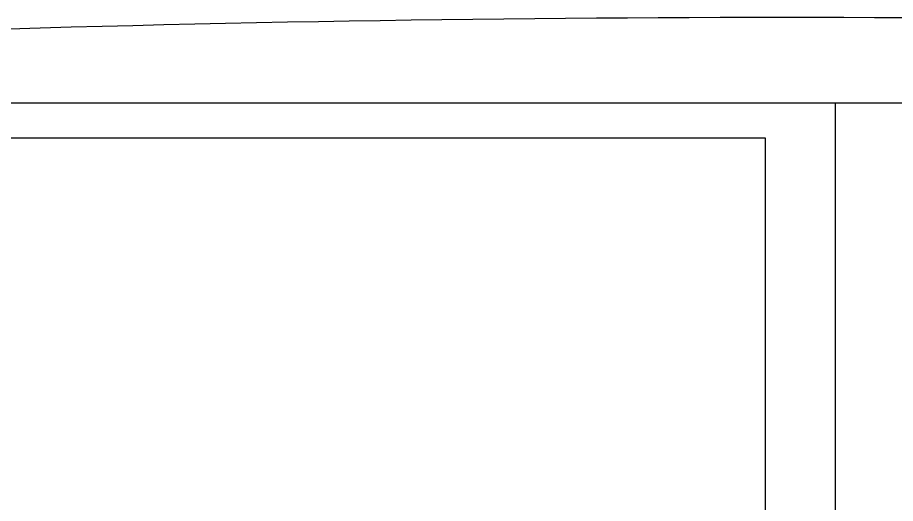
# Model space of a CAD drawing. Header units: millimetres. Extents: x -414464 to 1686, y -90036 to 108605.
# Drawn here: x -138257 to -137759.4, y 6154 to 6429.4 of the extents above; entities that cross this region are included whole.
import ezdxf

# ---------------------------------------------------------------- set-up
doc = ezdxf.new("R2010")
doc.units = ezdxf.units.MM
doc.header["$LTSCALE"] = 1000
doc.header["$MEASUREMENT"] = 0
doc.linetypes.add('AUDIT_D_120904163729-0', pattern=[0])
doc.layers.get('0').update_dxf_attribs({"linetype": 'AUDIT_D_120904163729-0'})
doc.layers.add('CAR_DTL', color=7, linetype='Continuous')
doc.styles.add('ATTR', font='romans.shx', dxfattribs={"width": 0.8, "height": 0.7})

# ---------------------------------------------------------------- blocks, each defined once
blk = doc.blocks.new('building-10-dopoff')
at = {"color": 251, "linetype": 'ByBlock'}
for p, q in [((-13108.49, 1271.13), (-12628.49, 1271.13)), ((-12628.49, 1271.13), (-12628.49, 971.13))]:
    blk.add_line(p, q, dxfattribs=at)
blk.add_arc((-12619.97, -13263.6), 14603, 88.071269, 92.4702, dxfattribs=at)
at = {"layer": 'CAR_DTL', "color": 251}
for p, q in [((-13188.49, 1291.13), (-12188.49, 1291.13)), ((-12588.49, 911.13), (-12588.49, 1291.13))]:
    blk.add_line(p, q, dxfattribs=at)
at = {"color": 8, "style": 'ATTR', "text_generation_flag": 4, "width": 0.8, "flags": 9}
blk.add_attdef('ESTCODE', (-3884.57, 171.23), '', height=22.34, rotation=180, dxfattribs=at)

msp = doc.modelspace()

# ---------------------------------------------------------------- block references
msp.add_blockref('building-10-dopoff', (-125204.87, 5090, -0.72))

doc.saveas('drawing.dxf')
